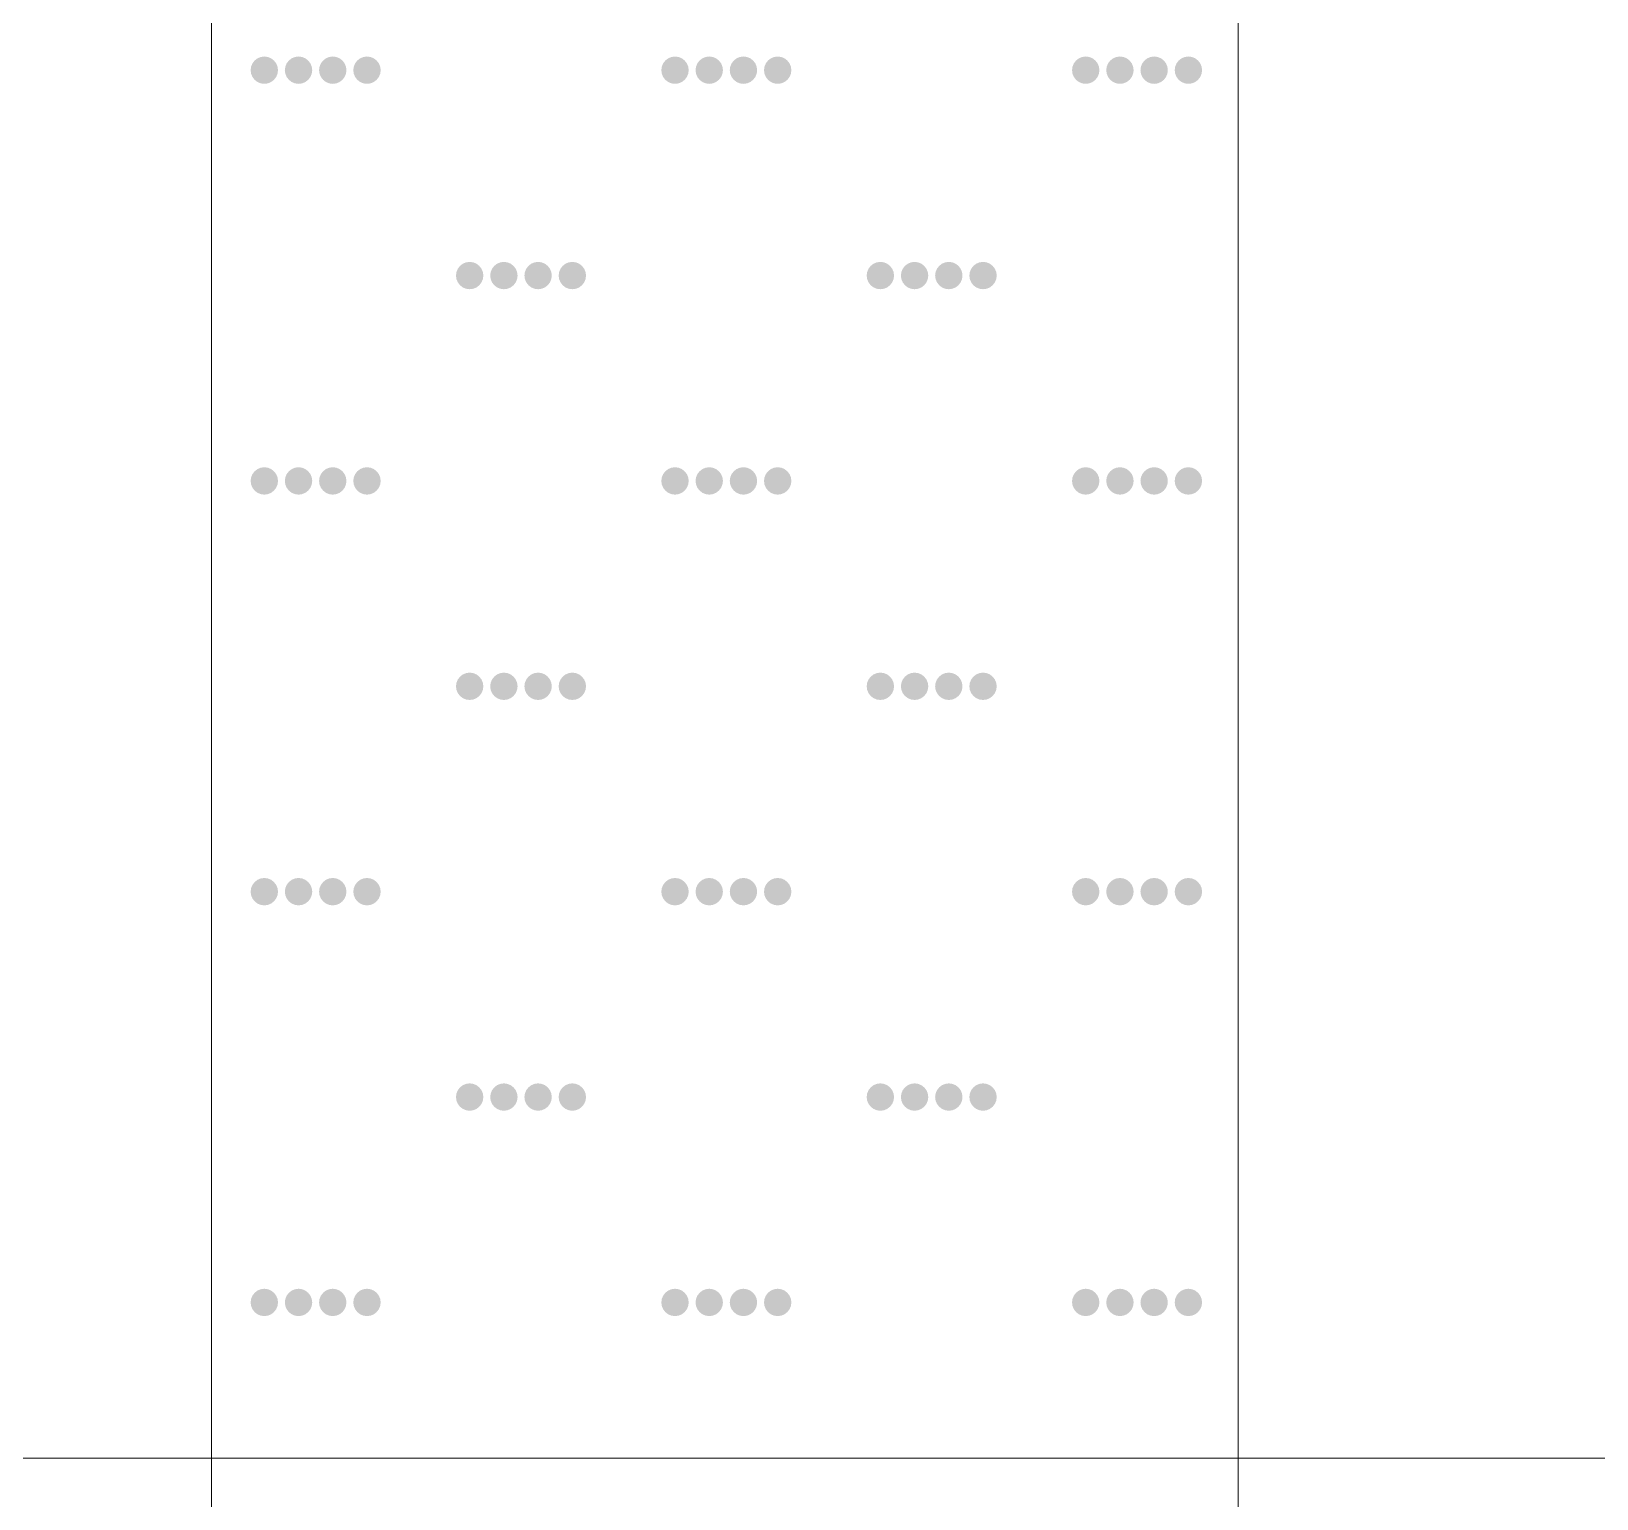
# Model space of a CAD drawing. Header units: inches. Extents: x -27 to 109, y -724 to 26.
# Drawn here: x 17.731 to 20.78, y -335.113 to -332.255 of the extents above; entities that cross this region are included whole.
import ezdxf

# ---------------------------------------------------------------- set-up
doc = ezdxf.new("R2010")
doc.units = ezdxf.units.IN
doc.header["$MEASUREMENT"] = 0
doc.layers.get('0').update_dxf_attribs({"lineweight": 0})

# ---------------------------------------------------------------- blocks, each defined once
blk = doc.blocks.new('lr_block_56')
at = {"true_color": 0x000000}
for points in [[(18.2105, -332.3376), (18.2114, -332.3307), (18.2105, -332.3238), (18.2078, -332.3173), (18.2035, -332.3119), (18.1981, -332.3076), (18.1917, -332.305), (18.1847, -332.304), (18.1778, -332.305), (18.1714, -332.3076), (18.1659, -332.3119), (18.1617, -332.3173), (18.159, -332.3238), (18.1581, -332.3307), (18.159, -332.3376), (18.1617, -332.344), (18.1659, -332.3495), (18.1714, -332.3537), (18.1778, -332.3564), (18.1847, -332.3573), (18.1917, -332.3564), (18.1981, -332.3537), (18.2035, -332.3495), (18.2078, -332.344)], [(18.2771, -332.3376), (18.2781, -332.3307), (18.2771, -332.3238), (18.2745, -332.3173), (18.2702, -332.3119), (18.2647, -332.3076), (18.2583, -332.305), (18.2514, -332.304), (18.2445, -332.305), (18.2381, -332.3076), (18.2326, -332.3119), (18.2283, -332.3173), (18.2257, -332.3238), (18.2247, -332.3307), (18.2257, -332.3376), (18.2283, -332.344), (18.2326, -332.3495), (18.2381, -332.3537), (18.2445, -332.3564), (18.2514, -332.3573), (18.2583, -332.3564), (18.2647, -332.3537), (18.2702, -332.3495), (18.2745, -332.344)], [(18.3438, -332.3376), (18.3447, -332.3307), (18.3438, -332.3238), (18.3411, -332.3173), (18.3369, -332.3119), (18.3314, -332.3076), (18.325, -332.305), (18.3181, -332.304), (18.3111, -332.305), (18.3047, -332.3076), (18.2993, -332.3119), (18.295, -332.3173), (18.2923, -332.3238), (18.2914, -332.3307), (18.2923, -332.3376), (18.295, -332.344), (18.2993, -332.3495), (18.3047, -332.3537), (18.3111, -332.3564), (18.3181, -332.3573), (18.325, -332.3564), (18.3314, -332.3537), (18.3369, -332.3495), (18.3411, -332.344)], [(18.4105, -332.3376), (18.4114, -332.3307), (18.4105, -332.3238), (18.4078, -332.3173), (18.4035, -332.3119), (18.3981, -332.3076), (18.3917, -332.305), (18.3847, -332.304), (18.3778, -332.305), (18.3714, -332.3076), (18.3659, -332.3119), (18.3617, -332.3173), (18.359, -332.3238), (18.3581, -332.3307), (18.359, -332.3376), (18.3617, -332.344), (18.3659, -332.3495), (18.3714, -332.3537), (18.3778, -332.3564), (18.3847, -332.3573), (18.3917, -332.3564), (18.3981, -332.3537), (18.4035, -332.3495), (18.4078, -332.344)], [(19.0105, -332.3376), (19.0114, -332.3307), (19.0105, -332.3238), (19.0078, -332.3173), (19.0035, -332.3119), (18.9981, -332.3076), (18.9917, -332.305), (18.9847, -332.304), (18.9778, -332.305), (18.9714, -332.3076), (18.9659, -332.3119), (18.9617, -332.3173), (18.959, -332.3238), (18.9581, -332.3307), (18.959, -332.3376), (18.9617, -332.344), (18.9659, -332.3495), (18.9714, -332.3537), (18.9778, -332.3564), (18.9847, -332.3573), (18.9917, -332.3564), (18.9981, -332.3537), (19.0035, -332.3495), (19.0078, -332.344)], [(19.0771, -332.3376), (19.0781, -332.3307), (19.0771, -332.3238), (19.0745, -332.3173), (19.0702, -332.3119), (19.0647, -332.3076), (19.0583, -332.305), (19.0514, -332.304), (19.0445, -332.305), (19.0381, -332.3076), (19.0326, -332.3119), (19.0283, -332.3173), (19.0257, -332.3238), (19.0247, -332.3307), (19.0257, -332.3376), (19.0283, -332.344), (19.0326, -332.3495), (19.0381, -332.3537), (19.0445, -332.3564), (19.0514, -332.3573), (19.0583, -332.3564), (19.0647, -332.3537), (19.0702, -332.3495), (19.0745, -332.344)], [(19.1438, -332.3376), (19.1447, -332.3307), (19.1438, -332.3238), (19.1411, -332.3173), (19.1369, -332.3119), (19.1314, -332.3076), (19.125, -332.305), (19.1181, -332.304), (19.1111, -332.305), (19.1047, -332.3076), (19.0993, -332.3119), (19.095, -332.3173), (19.0923, -332.3238), (19.0914, -332.3307), (19.0923, -332.3376), (19.095, -332.344), (19.0993, -332.3495), (19.1047, -332.3537), (19.1111, -332.3564), (19.1181, -332.3573), (19.125, -332.3564), (19.1314, -332.3537), (19.1369, -332.3495), (19.1411, -332.344)], [(19.2105, -332.3376), (19.2114, -332.3307), (19.2105, -332.3238), (19.2078, -332.3173), (19.2035, -332.3119), (19.1981, -332.3076), (19.1917, -332.305), (19.1847, -332.304), (19.1778, -332.305), (19.1714, -332.3076), (19.1659, -332.3119), (19.1617, -332.3173), (19.159, -332.3238), (19.1581, -332.3307), (19.159, -332.3376), (19.1617, -332.344), (19.1659, -332.3495), (19.1714, -332.3537), (19.1778, -332.3564), (19.1847, -332.3573), (19.1917, -332.3564), (19.1981, -332.3537), (19.2035, -332.3495), (19.2078, -332.344)], [(19.8105, -332.3376), (19.8114, -332.3307), (19.8105, -332.3238), (19.8078, -332.3173), (19.8035, -332.3119), (19.7981, -332.3076), (19.7917, -332.305), (19.7847, -332.304), (19.7778, -332.305), (19.7714, -332.3076), (19.7659, -332.3119), (19.7617, -332.3173), (19.759, -332.3238), (19.7581, -332.3307), (19.759, -332.3376), (19.7617, -332.344), (19.7659, -332.3495), (19.7714, -332.3537), (19.7778, -332.3564), (19.7847, -332.3573), (19.7917, -332.3564), (19.7981, -332.3537), (19.8035, -332.3495), (19.8078, -332.344)], [(19.8771, -332.3376), (19.8781, -332.3307), (19.8771, -332.3238), (19.8745, -332.3173), (19.8702, -332.3119), (19.8647, -332.3076), (19.8583, -332.305), (19.8514, -332.304), (19.8445, -332.305), (19.8381, -332.3076), (19.8326, -332.3119), (19.8283, -332.3173), (19.8257, -332.3238), (19.8247, -332.3307), (19.8257, -332.3376), (19.8283, -332.344), (19.8326, -332.3495), (19.8381, -332.3537), (19.8445, -332.3564), (19.8514, -332.3573), (19.8583, -332.3564), (19.8647, -332.3537), (19.8702, -332.3495), (19.8745, -332.344)], [(19.9438, -332.3376), (19.9447, -332.3307), (19.9438, -332.3238), (19.9411, -332.3173), (19.9369, -332.3119), (19.9314, -332.3076), (19.925, -332.305), (19.9181, -332.304), (19.9111, -332.305), (19.9047, -332.3076), (19.8993, -332.3119), (19.895, -332.3173), (19.8923, -332.3238), (19.8914, -332.3307), (19.8923, -332.3376), (19.895, -332.344), (19.8993, -332.3495), (19.9047, -332.3537), (19.9111, -332.3564), (19.9181, -332.3573), (19.925, -332.3564), (19.9314, -332.3537), (19.9369, -332.3495), (19.9411, -332.344)], [(20.0105, -332.3376), (20.0114, -332.3307), (20.0105, -332.3238), (20.0078, -332.3173), (20.0035, -332.3119), (19.9981, -332.3076), (19.9917, -332.305), (19.9847, -332.304), (19.9778, -332.305), (19.9714, -332.3076), (19.9659, -332.3119), (19.9617, -332.3173), (19.959, -332.3238), (19.9581, -332.3307), (19.959, -332.3376), (19.9617, -332.344), (19.9659, -332.3495), (19.9714, -332.3537), (19.9778, -332.3564), (19.9847, -332.3573), (19.9917, -332.3564), (19.9981, -332.3537), (20.0035, -332.3495), (20.0078, -332.344)], [(18.6105, -332.7376), (18.6114, -332.7307), (18.6105, -332.7238), (18.6078, -332.7174), (18.6035, -332.7119), (18.5981, -332.7076), (18.5917, -332.705), (18.5847, -332.704), (18.5778, -332.705), (18.5714, -332.7076), (18.5659, -332.7119), (18.5617, -332.7174), (18.559, -332.7238), (18.5581, -332.7307), (18.559, -332.7376), (18.5617, -332.744), (18.5659, -332.7495), (18.5714, -332.7538), (18.5778, -332.7564), (18.5847, -332.7573), (18.5917, -332.7564), (18.5981, -332.7538), (18.6035, -332.7495), (18.6078, -332.744)], [(18.6771, -332.7376), (18.6781, -332.7307), (18.6771, -332.7238), (18.6745, -332.7174), (18.6702, -332.7119), (18.6647, -332.7076), (18.6583, -332.705), (18.6514, -332.704), (18.6445, -332.705), (18.6381, -332.7076), (18.6326, -332.7119), (18.6283, -332.7174), (18.6257, -332.7238), (18.6247, -332.7307), (18.6257, -332.7376), (18.6283, -332.744), (18.6326, -332.7495), (18.6381, -332.7538), (18.6445, -332.7564), (18.6514, -332.7573), (18.6583, -332.7564), (18.6647, -332.7538), (18.6702, -332.7495), (18.6745, -332.744)], [(18.7438, -332.7376), (18.7447, -332.7307), (18.7438, -332.7238), (18.7411, -332.7174), (18.7369, -332.7119), (18.7314, -332.7076), (18.725, -332.705), (18.7181, -332.704), (18.7111, -332.705), (18.7047, -332.7076), (18.6993, -332.7119), (18.695, -332.7174), (18.6923, -332.7238), (18.6914, -332.7307), (18.6923, -332.7376), (18.695, -332.744), (18.6993, -332.7495), (18.7047, -332.7538), (18.7111, -332.7564), (18.7181, -332.7573), (18.725, -332.7564), (18.7314, -332.7538), (18.7369, -332.7495), (18.7411, -332.744)], [(18.8105, -332.7376), (18.8114, -332.7307), (18.8105, -332.7238), (18.8078, -332.7174), (18.8035, -332.7119), (18.7981, -332.7076), (18.7917, -332.705), (18.7847, -332.704), (18.7778, -332.705), (18.7714, -332.7076), (18.7659, -332.7119), (18.7617, -332.7174), (18.759, -332.7238), (18.7581, -332.7307), (18.759, -332.7376), (18.7617, -332.744), (18.7659, -332.7495), (18.7714, -332.7538), (18.7778, -332.7564), (18.7847, -332.7573), (18.7917, -332.7564), (18.7981, -332.7538), (18.8035, -332.7495), (18.8078, -332.744)], [(19.4105, -332.7376), (19.4114, -332.7307), (19.4105, -332.7238), (19.4078, -332.7174), (19.4035, -332.7119), (19.3981, -332.7076), (19.3917, -332.705), (19.3847, -332.704), (19.3778, -332.705), (19.3714, -332.7076), (19.3659, -332.7119), (19.3617, -332.7174), (19.359, -332.7238), (19.3581, -332.7307), (19.359, -332.7376), (19.3617, -332.744), (19.3659, -332.7495), (19.3714, -332.7538), (19.3778, -332.7564), (19.3847, -332.7573), (19.3917, -332.7564), (19.3981, -332.7538), (19.4035, -332.7495), (19.4078, -332.744)], [(19.4771, -332.7376), (19.4781, -332.7307), (19.4771, -332.7238), (19.4745, -332.7174), (19.4702, -332.7119), (19.4647, -332.7076), (19.4583, -332.705), (19.4514, -332.704), (19.4445, -332.705), (19.4381, -332.7076), (19.4326, -332.7119), (19.4283, -332.7174), (19.4257, -332.7238), (19.4247, -332.7307), (19.4257, -332.7376), (19.4283, -332.744), (19.4326, -332.7495), (19.4381, -332.7538), (19.4445, -332.7564), (19.4514, -332.7573), (19.4583, -332.7564), (19.4647, -332.7538), (19.4702, -332.7495), (19.4745, -332.744)], [(19.5438, -332.7376), (19.5447, -332.7307), (19.5438, -332.7238), (19.5411, -332.7174), (19.5369, -332.7119), (19.5314, -332.7076), (19.525, -332.705), (19.5181, -332.704), (19.5111, -332.705), (19.5047, -332.7076), (19.4993, -332.7119), (19.495, -332.7174), (19.4923, -332.7238), (19.4914, -332.7307), (19.4923, -332.7376), (19.495, -332.744), (19.4993, -332.7495), (19.5047, -332.7538), (19.5111, -332.7564), (19.5181, -332.7573), (19.525, -332.7564), (19.5314, -332.7538), (19.5369, -332.7495), (19.5411, -332.744)], [(19.6105, -332.7376), (19.6114, -332.7307), (19.6105, -332.7238), (19.6078, -332.7174), (19.6035, -332.7119), (19.5981, -332.7076), (19.5917, -332.705), (19.5847, -332.704), (19.5778, -332.705), (19.5714, -332.7076), (19.5659, -332.7119), (19.5617, -332.7174), (19.559, -332.7238), (19.5581, -332.7307), (19.559, -332.7376), (19.5617, -332.744), (19.5659, -332.7495), (19.5714, -332.7538), (19.5778, -332.7564), (19.5847, -332.7573), (19.5917, -332.7564), (19.5981, -332.7538), (19.6035, -332.7495), (19.6078, -332.744)], [(18.2105, -333.1376), (18.2114, -333.1307), (18.2105, -333.1237), (18.2078, -333.1173), (18.2035, -333.1119), (18.1981, -333.1076), (18.1917, -333.1049), (18.1847, -333.104), (18.1778, -333.1049), (18.1714, -333.1076), (18.1659, -333.1119), (18.1617, -333.1173), (18.159, -333.1237), (18.1581, -333.1307), (18.159, -333.1376), (18.1617, -333.144), (18.1659, -333.1495), (18.1714, -333.1538), (18.1778, -333.1564), (18.1847, -333.1574), (18.1917, -333.1564), (18.1981, -333.1538), (18.2035, -333.1495), (18.2078, -333.144)], [(18.2771, -333.1376), (18.2781, -333.1307), (18.2771, -333.1237), (18.2745, -333.1173), (18.2702, -333.1119), (18.2647, -333.1076), (18.2583, -333.1049), (18.2514, -333.104), (18.2445, -333.1049), (18.2381, -333.1076), (18.2326, -333.1119), (18.2283, -333.1173), (18.2257, -333.1237), (18.2247, -333.1307), (18.2257, -333.1376), (18.2283, -333.144), (18.2326, -333.1495), (18.2381, -333.1538), (18.2445, -333.1564), (18.2514, -333.1574), (18.2583, -333.1564), (18.2647, -333.1538), (18.2702, -333.1495), (18.2745, -333.144)], [(18.3438, -333.1376), (18.3447, -333.1307), (18.3438, -333.1237), (18.3411, -333.1173), (18.3369, -333.1119), (18.3314, -333.1076), (18.325, -333.1049), (18.3181, -333.104), (18.3111, -333.1049), (18.3047, -333.1076), (18.2993, -333.1119), (18.295, -333.1173), (18.2923, -333.1237), (18.2914, -333.1307), (18.2923, -333.1376), (18.295, -333.144), (18.2993, -333.1495), (18.3047, -333.1538), (18.3111, -333.1564), (18.3181, -333.1574), (18.325, -333.1564), (18.3314, -333.1538), (18.3369, -333.1495), (18.3411, -333.144)], [(18.4105, -333.1376), (18.4114, -333.1307), (18.4105, -333.1237), (18.4078, -333.1173), (18.4035, -333.1119), (18.3981, -333.1076), (18.3917, -333.1049), (18.3847, -333.104), (18.3778, -333.1049), (18.3714, -333.1076), (18.3659, -333.1119), (18.3617, -333.1173), (18.359, -333.1237), (18.3581, -333.1307), (18.359, -333.1376), (18.3617, -333.144), (18.3659, -333.1495), (18.3714, -333.1538), (18.3778, -333.1564), (18.3847, -333.1574), (18.3917, -333.1564), (18.3981, -333.1538), (18.4035, -333.1495), (18.4078, -333.144)], [(19.0105, -333.1376), (19.0114, -333.1307), (19.0105, -333.1237), (19.0078, -333.1173), (19.0035, -333.1119), (18.9981, -333.1076), (18.9917, -333.1049), (18.9847, -333.104), (18.9778, -333.1049), (18.9714, -333.1076), (18.9659, -333.1119), (18.9617, -333.1173), (18.959, -333.1237), (18.9581, -333.1307), (18.959, -333.1376), (18.9617, -333.144), (18.9659, -333.1495), (18.9714, -333.1538), (18.9778, -333.1564), (18.9847, -333.1574), (18.9917, -333.1564), (18.9981, -333.1538), (19.0035, -333.1495), (19.0078, -333.144)], [(19.0771, -333.1376), (19.0781, -333.1307), (19.0771, -333.1237), (19.0745, -333.1173), (19.0702, -333.1119), (19.0647, -333.1076), (19.0583, -333.1049), (19.0514, -333.104), (19.0445, -333.1049), (19.0381, -333.1076), (19.0326, -333.1119), (19.0283, -333.1173), (19.0257, -333.1237), (19.0247, -333.1307), (19.0257, -333.1376), (19.0283, -333.144), (19.0326, -333.1495), (19.0381, -333.1538), (19.0445, -333.1564), (19.0514, -333.1574), (19.0583, -333.1564), (19.0647, -333.1538), (19.0702, -333.1495), (19.0745, -333.144)], [(19.1438, -333.1376), (19.1447, -333.1307), (19.1438, -333.1237), (19.1411, -333.1173), (19.1369, -333.1119), (19.1314, -333.1076), (19.125, -333.1049), (19.1181, -333.104), (19.1111, -333.1049), (19.1047, -333.1076), (19.0993, -333.1119), (19.095, -333.1173), (19.0923, -333.1237), (19.0914, -333.1307), (19.0923, -333.1376), (19.095, -333.144), (19.0993, -333.1495), (19.1047, -333.1538), (19.1111, -333.1564), (19.1181, -333.1574), (19.125, -333.1564), (19.1314, -333.1538), (19.1369, -333.1495), (19.1411, -333.144)], [(19.2105, -333.1376), (19.2114, -333.1307), (19.2105, -333.1237), (19.2078, -333.1173), (19.2035, -333.1119), (19.1981, -333.1076), (19.1917, -333.1049), (19.1847, -333.104), (19.1778, -333.1049), (19.1714, -333.1076), (19.1659, -333.1119), (19.1617, -333.1173), (19.159, -333.1237), (19.1581, -333.1307), (19.159, -333.1376), (19.1617, -333.144), (19.1659, -333.1495), (19.1714, -333.1538), (19.1778, -333.1564), (19.1847, -333.1574), (19.1917, -333.1564), (19.1981, -333.1538), (19.2035, -333.1495), (19.2078, -333.144)], [(19.8105, -333.1376), (19.8114, -333.1307), (19.8105, -333.1237), (19.8078, -333.1173), (19.8035, -333.1119), (19.7981, -333.1076), (19.7917, -333.1049), (19.7847, -333.104), (19.7778, -333.1049), (19.7714, -333.1076), (19.7659, -333.1119), (19.7617, -333.1173), (19.759, -333.1237), (19.7581, -333.1307), (19.759, -333.1376), (19.7617, -333.144), (19.7659, -333.1495), (19.7714, -333.1538), (19.7778, -333.1564), (19.7847, -333.1574), (19.7917, -333.1564), (19.7981, -333.1538), (19.8035, -333.1495), (19.8078, -333.144)], [(19.8771, -333.1376), (19.8781, -333.1307), (19.8771, -333.1237), (19.8745, -333.1173), (19.8702, -333.1119), (19.8647, -333.1076), (19.8583, -333.1049), (19.8514, -333.104), (19.8445, -333.1049), (19.8381, -333.1076), (19.8326, -333.1119), (19.8283, -333.1173), (19.8257, -333.1237), (19.8247, -333.1307), (19.8257, -333.1376), (19.8283, -333.144), (19.8326, -333.1495), (19.8381, -333.1538), (19.8445, -333.1564), (19.8514, -333.1574), (19.8583, -333.1564), (19.8647, -333.1538), (19.8702, -333.1495), (19.8745, -333.144)], [(19.9438, -333.1376), (19.9447, -333.1307), (19.9438, -333.1237), (19.9411, -333.1173), (19.9369, -333.1119), (19.9314, -333.1076), (19.925, -333.1049), (19.9181, -333.104), (19.9111, -333.1049), (19.9047, -333.1076), (19.8993, -333.1119), (19.895, -333.1173), (19.8923, -333.1237), (19.8914, -333.1307), (19.8923, -333.1376), (19.895, -333.144), (19.8993, -333.1495), (19.9047, -333.1538), (19.9111, -333.1564), (19.9181, -333.1574), (19.925, -333.1564), (19.9314, -333.1538), (19.9369, -333.1495), (19.9411, -333.144)], [(20.0105, -333.1376), (20.0114, -333.1307), (20.0105, -333.1237), (20.0078, -333.1173), (20.0035, -333.1119), (19.9981, -333.1076), (19.9917, -333.1049), (19.9847, -333.104), (19.9778, -333.1049), (19.9714, -333.1076), (19.9659, -333.1119), (19.9617, -333.1173), (19.959, -333.1237), (19.9581, -333.1307), (19.959, -333.1376), (19.9617, -333.144), (19.9659, -333.1495), (19.9714, -333.1538), (19.9778, -333.1564), (19.9847, -333.1574), (19.9917, -333.1564), (19.9981, -333.1538), (20.0035, -333.1495), (20.0078, -333.144)], [(18.6105, -333.5376), (18.6114, -333.5307), (18.6105, -333.5238), (18.6078, -333.5174), (18.6035, -333.5119), (18.5981, -333.5076), (18.5917, -333.505), (18.5847, -333.504), (18.5778, -333.505), (18.5714, -333.5076), (18.5659, -333.5119), (18.5617, -333.5174), (18.559, -333.5238), (18.5581, -333.5307), (18.559, -333.5376), (18.5617, -333.544), (18.5659, -333.5495), (18.5714, -333.5537), (18.5778, -333.5564), (18.5847, -333.5573), (18.5917, -333.5564), (18.5981, -333.5537), (18.6035, -333.5495), (18.6078, -333.544)], [(18.6771, -333.5376), (18.6781, -333.5307), (18.6771, -333.5238), (18.6745, -333.5174), (18.6702, -333.5119), (18.6647, -333.5076), (18.6583, -333.505), (18.6514, -333.504), (18.6445, -333.505), (18.6381, -333.5076), (18.6326, -333.5119), (18.6283, -333.5174), (18.6257, -333.5238), (18.6247, -333.5307), (18.6257, -333.5376), (18.6283, -333.544), (18.6326, -333.5495), (18.6381, -333.5537), (18.6445, -333.5564), (18.6514, -333.5573), (18.6583, -333.5564), (18.6647, -333.5537), (18.6702, -333.5495), (18.6745, -333.544)], [(18.7438, -333.5376), (18.7447, -333.5307), (18.7438, -333.5238), (18.7411, -333.5174), (18.7369, -333.5119), (18.7314, -333.5076), (18.725, -333.505), (18.7181, -333.504), (18.7111, -333.505), (18.7047, -333.5076), (18.6993, -333.5119), (18.695, -333.5174), (18.6923, -333.5238), (18.6914, -333.5307), (18.6923, -333.5376), (18.695, -333.544), (18.6993, -333.5495), (18.7047, -333.5537), (18.7111, -333.5564), (18.7181, -333.5573), (18.725, -333.5564), (18.7314, -333.5537), (18.7369, -333.5495), (18.7411, -333.544)], [(18.8105, -333.5376), (18.8114, -333.5307), (18.8105, -333.5238), (18.8078, -333.5174), (18.8035, -333.5119), (18.7981, -333.5076), (18.7917, -333.505), (18.7847, -333.504), (18.7778, -333.505), (18.7714, -333.5076), (18.7659, -333.5119), (18.7617, -333.5174), (18.759, -333.5238), (18.7581, -333.5307), (18.759, -333.5376), (18.7617, -333.544), (18.7659, -333.5495), (18.7714, -333.5537), (18.7778, -333.5564), (18.7847, -333.5573), (18.7917, -333.5564), (18.7981, -333.5537), (18.8035, -333.5495), (18.8078, -333.544)], [(19.4105, -333.5376), (19.4114, -333.5307), (19.4105, -333.5238), (19.4078, -333.5174), (19.4035, -333.5119), (19.3981, -333.5076), (19.3917, -333.505), (19.3847, -333.504), (19.3778, -333.505), (19.3714, -333.5076), (19.3659, -333.5119), (19.3617, -333.5174), (19.359, -333.5238), (19.3581, -333.5307), (19.359, -333.5376), (19.3617, -333.544), (19.3659, -333.5495), (19.3714, -333.5537), (19.3778, -333.5564), (19.3847, -333.5573), (19.3917, -333.5564), (19.3981, -333.5537), (19.4035, -333.5495), (19.4078, -333.544)], [(19.4771, -333.5376), (19.4781, -333.5307), (19.4771, -333.5238), (19.4745, -333.5174), (19.4702, -333.5119), (19.4647, -333.5076), (19.4583, -333.505), (19.4514, -333.504), (19.4445, -333.505), (19.4381, -333.5076), (19.4326, -333.5119), (19.4283, -333.5174), (19.4257, -333.5238), (19.4247, -333.5307), (19.4257, -333.5376), (19.4283, -333.544), (19.4326, -333.5495), (19.4381, -333.5537), (19.4445, -333.5564), (19.4514, -333.5573), (19.4583, -333.5564), (19.4647, -333.5537), (19.4702, -333.5495), (19.4745, -333.544)], [(19.5438, -333.5376), (19.5447, -333.5307), (19.5438, -333.5238), (19.5411, -333.5174), (19.5369, -333.5119), (19.5314, -333.5076), (19.525, -333.505), (19.5181, -333.504), (19.5111, -333.505), (19.5047, -333.5076), (19.4993, -333.5119), (19.495, -333.5174), (19.4923, -333.5238), (19.4914, -333.5307), (19.4923, -333.5376), (19.495, -333.544), (19.4993, -333.5495), (19.5047, -333.5537), (19.5111, -333.5564), (19.5181, -333.5573), (19.525, -333.5564), (19.5314, -333.5537), (19.5369, -333.5495), (19.5411, -333.544)], [(19.6105, -333.5376), (19.6114, -333.5307), (19.6105, -333.5238), (19.6078, -333.5174), (19.6035, -333.5119), (19.5981, -333.5076), (19.5917, -333.505), (19.5847, -333.504), (19.5778, -333.505), (19.5714, -333.5076), (19.5659, -333.5119), (19.5617, -333.5174), (19.559, -333.5238), (19.5581, -333.5307), (19.559, -333.5376), (19.5617, -333.544), (19.5659, -333.5495), (19.5714, -333.5537), (19.5778, -333.5564), (19.5847, -333.5573), (19.5917, -333.5564), (19.5981, -333.5537), (19.6035, -333.5495), (19.6078, -333.544)], [(18.2105, -333.9376), (18.2114, -333.9307), (18.2105, -333.9237), (18.2078, -333.9174), (18.2035, -333.9119), (18.1981, -333.9076), (18.1917, -333.9049), (18.1847, -333.904), (18.1778, -333.9049), (18.1714, -333.9076), (18.1659, -333.9119), (18.1617, -333.9174), (18.159, -333.9237), (18.1581, -333.9307), (18.159, -333.9376), (18.1617, -333.944), (18.1659, -333.9495), (18.1714, -333.9538), (18.1778, -333.9564), (18.1847, -333.9574), (18.1917, -333.9564), (18.1981, -333.9538), (18.2035, -333.9495), (18.2078, -333.944)], [(18.2771, -333.9376), (18.2781, -333.9307), (18.2771, -333.9237), (18.2745, -333.9174), (18.2702, -333.9119), (18.2647, -333.9076), (18.2583, -333.9049), (18.2514, -333.904), (18.2445, -333.9049), (18.2381, -333.9076), (18.2326, -333.9119), (18.2283, -333.9174), (18.2257, -333.9237), (18.2247, -333.9307), (18.2257, -333.9376), (18.2283, -333.944), (18.2326, -333.9495), (18.2381, -333.9538), (18.2445, -333.9564), (18.2514, -333.9574), (18.2583, -333.9564), (18.2647, -333.9538), (18.2702, -333.9495), (18.2745, -333.944)], [(18.3438, -333.9376), (18.3447, -333.9307), (18.3438, -333.9237), (18.3411, -333.9174), (18.3369, -333.9119), (18.3314, -333.9076), (18.325, -333.9049), (18.3181, -333.904), (18.3111, -333.9049), (18.3047, -333.9076), (18.2993, -333.9119), (18.295, -333.9174), (18.2923, -333.9237), (18.2914, -333.9307), (18.2923, -333.9376), (18.295, -333.944), (18.2993, -333.9495), (18.3047, -333.9538), (18.3111, -333.9564), (18.3181, -333.9574), (18.325, -333.9564), (18.3314, -333.9538), (18.3369, -333.9495), (18.3411, -333.944)], [(18.4105, -333.9376), (18.4114, -333.9307), (18.4105, -333.9237), (18.4078, -333.9174), (18.4035, -333.9119), (18.3981, -333.9076), (18.3917, -333.9049), (18.3847, -333.904), (18.3778, -333.9049), (18.3714, -333.9076), (18.3659, -333.9119), (18.3617, -333.9174), (18.359, -333.9237), (18.3581, -333.9307), (18.359, -333.9376), (18.3617, -333.944), (18.3659, -333.9495), (18.3714, -333.9538), (18.3778, -333.9564), (18.3847, -333.9574), (18.3917, -333.9564), (18.3981, -333.9538), (18.4035, -333.9495), (18.4078, -333.944)], [(19.0105, -333.9376), (19.0114, -333.9307), (19.0105, -333.9237), (19.0078, -333.9174), (19.0035, -333.9119), (18.9981, -333.9076), (18.9917, -333.9049), (18.9847, -333.904), (18.9778, -333.9049), (18.9714, -333.9076), (18.9659, -333.9119), (18.9617, -333.9174), (18.959, -333.9237), (18.9581, -333.9307), (18.959, -333.9376), (18.9617, -333.944), (18.9659, -333.9495), (18.9714, -333.9538), (18.9778, -333.9564), (18.9847, -333.9574), (18.9917, -333.9564), (18.9981, -333.9538), (19.0035, -333.9495), (19.0078, -333.944)], [(19.0771, -333.9376), (19.0781, -333.9307), (19.0771, -333.9237), (19.0745, -333.9174), (19.0702, -333.9119), (19.0647, -333.9076), (19.0583, -333.9049), (19.0514, -333.904), (19.0445, -333.9049), (19.0381, -333.9076), (19.0326, -333.9119), (19.0283, -333.9174), (19.0257, -333.9237), (19.0247, -333.9307), (19.0257, -333.9376), (19.0283, -333.944), (19.0326, -333.9495), (19.0381, -333.9538), (19.0445, -333.9564), (19.0514, -333.9574), (19.0583, -333.9564), (19.0647, -333.9538), (19.0702, -333.9495), (19.0745, -333.944)], [(19.1438, -333.9376), (19.1447, -333.9307), (19.1438, -333.9237), (19.1411, -333.9174), (19.1369, -333.9119), (19.1314, -333.9076), (19.125, -333.9049), (19.1181, -333.904), (19.1111, -333.9049), (19.1047, -333.9076), (19.0993, -333.9119), (19.095, -333.9174), (19.0923, -333.9237), (19.0914, -333.9307), (19.0923, -333.9376), (19.095, -333.944), (19.0993, -333.9495), (19.1047, -333.9538), (19.1111, -333.9564), (19.1181, -333.9574), (19.125, -333.9564), (19.1314, -333.9538), (19.1369, -333.9495), (19.1411, -333.944)], [(19.2105, -333.9376), (19.2114, -333.9307), (19.2105, -333.9237), (19.2078, -333.9174), (19.2035, -333.9119), (19.1981, -333.9076), (19.1917, -333.9049), (19.1847, -333.904), (19.1778, -333.9049), (19.1714, -333.9076), (19.1659, -333.9119), (19.1617, -333.9174), (19.159, -333.9237), (19.1581, -333.9307), (19.159, -333.9376), (19.1617, -333.944), (19.1659, -333.9495), (19.1714, -333.9538), (19.1778, -333.9564), (19.1847, -333.9574), (19.1917, -333.9564), (19.1981, -333.9538), (19.2035, -333.9495), (19.2078, -333.944)], [(19.8105, -333.9376), (19.8114, -333.9307), (19.8105, -333.9237), (19.8078, -333.9174), (19.8035, -333.9119), (19.7981, -333.9076), (19.7917, -333.9049), (19.7847, -333.904), (19.7778, -333.9049), (19.7714, -333.9076), (19.7659, -333.9119), (19.7617, -333.9174), (19.759, -333.9237), (19.7581, -333.9307), (19.759, -333.9376), (19.7617, -333.944), (19.7659, -333.9495), (19.7714, -333.9538), (19.7778, -333.9564), (19.7847, -333.9574), (19.7917, -333.9564), (19.7981, -333.9538), (19.8035, -333.9495), (19.8078, -333.944)], [(19.8771, -333.9376), (19.8781, -333.9307), (19.8771, -333.9237), (19.8745, -333.9174), (19.8702, -333.9119), (19.8647, -333.9076), (19.8583, -333.9049), (19.8514, -333.904), (19.8445, -333.9049), (19.8381, -333.9076), (19.8326, -333.9119), (19.8283, -333.9174), (19.8257, -333.9237), (19.8247, -333.9307), (19.8257, -333.9376), (19.8283, -333.944), (19.8326, -333.9495), (19.8381, -333.9538), (19.8445, -333.9564), (19.8514, -333.9574), (19.8583, -333.9564), (19.8647, -333.9538), (19.8702, -333.9495), (19.8745, -333.944)], [(19.9438, -333.9376), (19.9447, -333.9307), (19.9438, -333.9237), (19.9411, -333.9174), (19.9369, -333.9119), (19.9314, -333.9076), (19.925, -333.9049), (19.9181, -333.904), (19.9111, -333.9049), (19.9047, -333.9076), (19.8993, -333.9119), (19.895, -333.9174), (19.8923, -333.9237), (19.8914, -333.9307), (19.8923, -333.9376), (19.895, -333.944), (19.8993, -333.9495), (19.9047, -333.9538), (19.9111, -333.9564), (19.9181, -333.9574), (19.925, -333.9564), (19.9314, -333.9538), (19.9369, -333.9495), (19.9411, -333.944)], [(20.0105, -333.9376), (20.0114, -333.9307), (20.0105, -333.9237), (20.0078, -333.9174), (20.0035, -333.9119), (19.9981, -333.9076), (19.9917, -333.9049), (19.9847, -333.904), (19.9778, -333.9049), (19.9714, -333.9076), (19.9659, -333.9119), (19.9617, -333.9174), (19.959, -333.9237), (19.9581, -333.9307), (19.959, -333.9376), (19.9617, -333.944), (19.9659, -333.9495), (19.9714, -333.9538), (19.9778, -333.9564), (19.9847, -333.9574), (19.9917, -333.9564), (19.9981, -333.9538), (20.0035, -333.9495), (20.0078, -333.944)], [(18.6105, -334.3376), (18.6114, -334.3307), (18.6105, -334.3238), (18.6078, -334.3173), (18.6035, -334.3119), (18.5981, -334.3076), (18.5917, -334.305), (18.5847, -334.304), (18.5778, -334.305), (18.5714, -334.3076), (18.5659, -334.3119), (18.5617, -334.3173), (18.559, -334.3238), (18.5581, -334.3307), (18.559, -334.3376), (18.5617, -334.344), (18.5659, -334.3495), (18.5714, -334.3537), (18.5778, -334.3564), (18.5847, -334.3574), (18.5917, -334.3564), (18.5981, -334.3537), (18.6035, -334.3495), (18.6078, -334.344)], [(18.6771, -334.3376), (18.6781, -334.3307), (18.6771, -334.3238), (18.6745, -334.3173), (18.6702, -334.3119), (18.6647, -334.3076), (18.6583, -334.305), (18.6514, -334.304), (18.6445, -334.305), (18.6381, -334.3076), (18.6326, -334.3119), (18.6283, -334.3173), (18.6257, -334.3238), (18.6247, -334.3307), (18.6257, -334.3376), (18.6283, -334.344), (18.6326, -334.3495), (18.6381, -334.3537), (18.6445, -334.3564), (18.6514, -334.3574), (18.6583, -334.3564), (18.6647, -334.3537), (18.6702, -334.3495), (18.6745, -334.344)], [(18.7438, -334.3376), (18.7447, -334.3307), (18.7438, -334.3238), (18.7411, -334.3173), (18.7369, -334.3119), (18.7314, -334.3076), (18.725, -334.305), (18.7181, -334.304), (18.7111, -334.305), (18.7047, -334.3076), (18.6993, -334.3119), (18.695, -334.3173), (18.6923, -334.3238), (18.6914, -334.3307), (18.6923, -334.3376), (18.695, -334.344), (18.6993, -334.3495), (18.7047, -334.3537), (18.7111, -334.3564), (18.7181, -334.3574), (18.725, -334.3564), (18.7314, -334.3537), (18.7369, -334.3495), (18.7411, -334.344)], [(18.8105, -334.3376), (18.8114, -334.3307), (18.8105, -334.3238), (18.8078, -334.3173), (18.8035, -334.3119), (18.7981, -334.3076), (18.7917, -334.305), (18.7847, -334.304), (18.7778, -334.305), (18.7714, -334.3076), (18.7659, -334.3119), (18.7617, -334.3173), (18.759, -334.3238), (18.7581, -334.3307), (18.759, -334.3376), (18.7617, -334.344), (18.7659, -334.3495), (18.7714, -334.3537), (18.7778, -334.3564), (18.7847, -334.3574), (18.7917, -334.3564), (18.7981, -334.3537), (18.8035, -334.3495), (18.8078, -334.344)], [(19.4105, -334.3376), (19.4114, -334.3307), (19.4105, -334.3238), (19.4078, -334.3173), (19.4035, -334.3119), (19.3981, -334.3076), (19.3917, -334.305), (19.3847, -334.304), (19.3778, -334.305), (19.3714, -334.3076), (19.3659, -334.3119), (19.3617, -334.3173), (19.359, -334.3238), (19.3581, -334.3307), (19.359, -334.3376), (19.3617, -334.344), (19.3659, -334.3495), (19.3714, -334.3537), (19.3778, -334.3564), (19.3847, -334.3574), (19.3917, -334.3564), (19.3981, -334.3537), (19.4035, -334.3495), (19.4078, -334.344)], [(19.4771, -334.3376), (19.4781, -334.3307), (19.4771, -334.3238), (19.4745, -334.3173), (19.4702, -334.3119), (19.4647, -334.3076), (19.4583, -334.305), (19.4514, -334.304), (19.4445, -334.305), (19.4381, -334.3076), (19.4326, -334.3119), (19.4283, -334.3173), (19.4257, -334.3238), (19.4247, -334.3307), (19.4257, -334.3376), (19.4283, -334.344), (19.4326, -334.3495), (19.4381, -334.3537), (19.4445, -334.3564), (19.4514, -334.3574), (19.4583, -334.3564), (19.4647, -334.3537), (19.4702, -334.3495), (19.4745, -334.344)], [(19.5438, -334.3376), (19.5447, -334.3307), (19.5438, -334.3238), (19.5411, -334.3173), (19.5369, -334.3119), (19.5314, -334.3076), (19.525, -334.305), (19.5181, -334.304), (19.5111, -334.305), (19.5047, -334.3076), (19.4993, -334.3119), (19.495, -334.3173), (19.4923, -334.3238), (19.4914, -334.3307), (19.4923, -334.3376), (19.495, -334.344), (19.4993, -334.3495), (19.5047, -334.3537), (19.5111, -334.3564), (19.5181, -334.3574), (19.525, -334.3564), (19.5314, -334.3537), (19.5369, -334.3495), (19.5411, -334.344)], [(19.6105, -334.3376), (19.6114, -334.3307), (19.6105, -334.3238), (19.6078, -334.3173), (19.6035, -334.3119), (19.5981, -334.3076), (19.5917, -334.305), (19.5847, -334.304), (19.5778, -334.305), (19.5714, -334.3076), (19.5659, -334.3119), (19.5617, -334.3173), (19.559, -334.3238), (19.5581, -334.3307), (19.559, -334.3376), (19.5617, -334.344), (19.5659, -334.3495), (19.5714, -334.3537), (19.5778, -334.3564), (19.5847, -334.3574), (19.5917, -334.3564), (19.5981, -334.3537), (19.6035, -334.3495), (19.6078, -334.344)], [(18.2105, -334.7376), (18.2114, -334.7307), (18.2105, -334.7238), (18.2078, -334.7174), (18.2035, -334.7119), (18.1981, -334.7076), (18.1917, -334.705), (18.1847, -334.704), (18.1778, -334.705), (18.1714, -334.7076), (18.1659, -334.7119), (18.1617, -334.7174), (18.159, -334.7238), (18.1581, -334.7307), (18.159, -334.7376), (18.1617, -334.744), (18.1659, -334.7495), (18.1714, -334.7538), (18.1778, -334.7564), (18.1847, -334.7573), (18.1917, -334.7564), (18.1981, -334.7538), (18.2035, -334.7495), (18.2078, -334.744)], [(18.2771, -334.7376), (18.2781, -334.7307), (18.2771, -334.7238), (18.2745, -334.7174), (18.2702, -334.7119), (18.2647, -334.7076), (18.2583, -334.705), (18.2514, -334.704), (18.2445, -334.705), (18.2381, -334.7076), (18.2326, -334.7119), (18.2283, -334.7174), (18.2257, -334.7238), (18.2247, -334.7307), (18.2257, -334.7376), (18.2283, -334.744), (18.2326, -334.7495), (18.2381, -334.7538), (18.2445, -334.7564), (18.2514, -334.7573), (18.2583, -334.7564), (18.2647, -334.7538), (18.2702, -334.7495), (18.2745, -334.744)], [(18.3438, -334.7376), (18.3447, -334.7307), (18.3438, -334.7238), (18.3411, -334.7174), (18.3369, -334.7119), (18.3314, -334.7076), (18.325, -334.705), (18.3181, -334.704), (18.3111, -334.705), (18.3047, -334.7076), (18.2993, -334.7119), (18.295, -334.7174), (18.2923, -334.7238), (18.2914, -334.7307), (18.2923, -334.7376), (18.295, -334.744), (18.2993, -334.7495), (18.3047, -334.7538), (18.3111, -334.7564), (18.3181, -334.7573), (18.325, -334.7564), (18.3314, -334.7538), (18.3369, -334.7495), (18.3411, -334.744)], [(18.4105, -334.7376), (18.4114, -334.7307), (18.4105, -334.7238), (18.4078, -334.7174), (18.4035, -334.7119), (18.3981, -334.7076), (18.3917, -334.705), (18.3847, -334.704), (18.3778, -334.705), (18.3714, -334.7076), (18.3659, -334.7119), (18.3617, -334.7174), (18.359, -334.7238), (18.3581, -334.7307), (18.359, -334.7376), (18.3617, -334.744), (18.3659, -334.7495), (18.3714, -334.7538), (18.3778, -334.7564), (18.3847, -334.7573), (18.3917, -334.7564), (18.3981, -334.7538), (18.4035, -334.7495), (18.4078, -334.744)], [(19.0105, -334.7376), (19.0114, -334.7307), (19.0105, -334.7238), (19.0078, -334.7174), (19.0035, -334.7119), (18.9981, -334.7076), (18.9917, -334.705), (18.9847, -334.704), (18.9778, -334.705), (18.9714, -334.7076), (18.9659, -334.7119), (18.9617, -334.7174), (18.959, -334.7238), (18.9581, -334.7307), (18.959, -334.7376), (18.9617, -334.744), (18.9659, -334.7495), (18.9714, -334.7538), (18.9778, -334.7564), (18.9847, -334.7573), (18.9917, -334.7564), (18.9981, -334.7538), (19.0035, -334.7495), (19.0078, -334.744)], [(19.0771, -334.7376), (19.0781, -334.7307), (19.0771, -334.7238), (19.0745, -334.7174), (19.0702, -334.7119), (19.0647, -334.7076), (19.0583, -334.705), (19.0514, -334.704), (19.0445, -334.705), (19.0381, -334.7076), (19.0326, -334.7119), (19.0283, -334.7174), (19.0257, -334.7238), (19.0247, -334.7307), (19.0257, -334.7376), (19.0283, -334.744), (19.0326, -334.7495), (19.0381, -334.7538), (19.0445, -334.7564), (19.0514, -334.7573), (19.0583, -334.7564), (19.0647, -334.7538), (19.0702, -334.7495), (19.0745, -334.744)], [(19.1438, -334.7376), (19.1447, -334.7307), (19.1438, -334.7238), (19.1411, -334.7174), (19.1369, -334.7119), (19.1314, -334.7076), (19.125, -334.705), (19.1181, -334.704), (19.1111, -334.705), (19.1047, -334.7076), (19.0993, -334.7119), (19.095, -334.7174), (19.0923, -334.7238), (19.0914, -334.7307), (19.0923, -334.7376), (19.095, -334.744), (19.0993, -334.7495), (19.1047, -334.7538), (19.1111, -334.7564), (19.1181, -334.7573), (19.125, -334.7564), (19.1314, -334.7538), (19.1369, -334.7495), (19.1411, -334.744)], [(19.2105, -334.7376), (19.2114, -334.7307), (19.2105, -334.7238), (19.2078, -334.7174), (19.2035, -334.7119), (19.1981, -334.7076), (19.1917, -334.705), (19.1847, -334.704), (19.1778, -334.705), (19.1714, -334.7076), (19.1659, -334.7119), (19.1617, -334.7174), (19.159, -334.7238), (19.1581, -334.7307), (19.159, -334.7376), (19.1617, -334.744), (19.1659, -334.7495), (19.1714, -334.7538), (19.1778, -334.7564), (19.1847, -334.7573), (19.1917, -334.7564), (19.1981, -334.7538), (19.2035, -334.7495), (19.2078, -334.744)], [(19.8105, -334.7376), (19.8114, -334.7307), (19.8105, -334.7238), (19.8078, -334.7174), (19.8035, -334.7119), (19.7981, -334.7076), (19.7917, -334.705), (19.7847, -334.704), (19.7778, -334.705), (19.7714, -334.7076), (19.7659, -334.7119), (19.7617, -334.7174), (19.759, -334.7238), (19.7581, -334.7307), (19.759, -334.7376), (19.7617, -334.744), (19.7659, -334.7495), (19.7714, -334.7538), (19.7778, -334.7564), (19.7847, -334.7573), (19.7917, -334.7564), (19.7981, -334.7538), (19.8035, -334.7495), (19.8078, -334.744)], [(19.8771, -334.7376), (19.8781, -334.7307), (19.8771, -334.7238), (19.8745, -334.7174), (19.8702, -334.7119), (19.8647, -334.7076), (19.8583, -334.705), (19.8514, -334.704), (19.8445, -334.705), (19.8381, -334.7076), (19.8326, -334.7119), (19.8283, -334.7174), (19.8257, -334.7238), (19.8247, -334.7307), (19.8257, -334.7376), (19.8283, -334.744), (19.8326, -334.7495), (19.8381, -334.7538), (19.8445, -334.7564), (19.8514, -334.7573), (19.8583, -334.7564), (19.8647, -334.7538), (19.8702, -334.7495), (19.8745, -334.744)], [(19.9438, -334.7376), (19.9447, -334.7307), (19.9438, -334.7238), (19.9411, -334.7174), (19.9369, -334.7119), (19.9314, -334.7076), (19.925, -334.705), (19.9181, -334.704), (19.9111, -334.705), (19.9047, -334.7076), (19.8993, -334.7119), (19.895, -334.7174), (19.8923, -334.7238), (19.8914, -334.7307), (19.8923, -334.7376), (19.895, -334.744), (19.8993, -334.7495), (19.9047, -334.7538), (19.9111, -334.7564), (19.9181, -334.7573), (19.925, -334.7564), (19.9314, -334.7538), (19.9369, -334.7495), (19.9411, -334.744)], [(20.0105, -334.7376), (20.0114, -334.7307), (20.0105, -334.7238), (20.0078, -334.7174), (20.0035, -334.7119), (19.9981, -334.7076), (19.9917, -334.705), (19.9847, -334.704), (19.9778, -334.705), (19.9714, -334.7076), (19.9659, -334.7119), (19.9617, -334.7174), (19.959, -334.7238), (19.9581, -334.7307), (19.959, -334.7376), (19.9617, -334.744), (19.9659, -334.7495), (19.9714, -334.7538), (19.9778, -334.7564), (19.9847, -334.7573), (19.9917, -334.7564), (19.9981, -334.7538), (20.0035, -334.7495), (20.0078, -334.744)]]:
    blk.add_hatch(color=18, dxfattribs=at).paths.add_polyline_path(points, flags=17)

msp = doc.modelspace()

# ---------------------------------------------------------------- linework, layer by layer
at = {"linetype": 'Continuous', "lineweight": 15}
for p, q in [((18.0817, -329.2337), (18.0817, -335.0337)), ((20.0817, -329.2337), (20.0817, -335.0337)), ((17.0817, -335.0337), (18.0817, -335.0337)), ((18.0817, -335.0337), (20.0817, -335.0337)), ((18.0817, -335.0337), (18.0817, -342.2837)), ((21.0817, -335.0337), (20.0817, -335.0337)), ((20.0817, -335.0337), (20.0817, -342.2837))]:
    msp.add_line(p, q, dxfattribs=at)

# ---------------------------------------------------------------- block references
at = {"color": 7}
msp.add_blockref('lr_block_56', (0, 0), dxfattribs=at)

doc.saveas('drawing.dxf')
